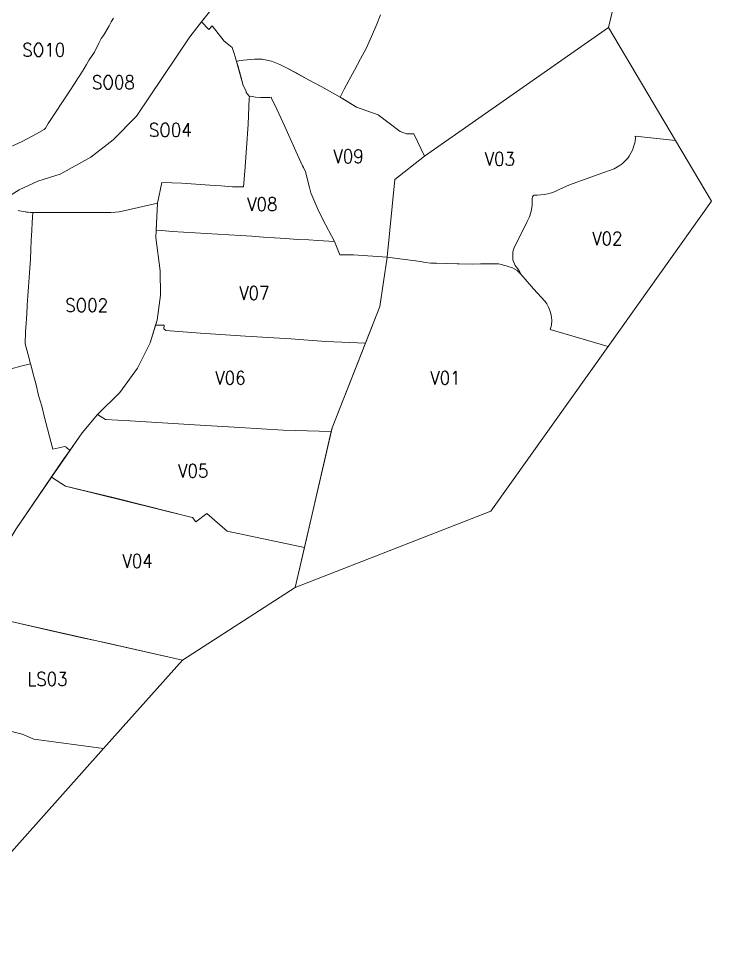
# Model space of a CAD drawing. Header units: metres. Extents: x 267238 to 306780, y 5029040 to 5062814.
# Drawn here: x 297477 to 302654, y 5030611 to 5037525 of the extents above; entities that cross this region are included whole.
import ezdxf
from ezdxf.enums import TextEntityAlignment as Align

# ---------------------------------------------------------------- set-up
doc = ezdxf.new("R2010")
doc.units = ezdxf.units.M
doc.header["$MEASUREMENT"] = 0
for name, color, linetype, lineweight in [('index LaSalle', 7, 'Continuous', 0), ('index Sud-Ouest', 7, 'Continuous', 0), ('index Verdun', 7, 'Continuous', 0), ('nom', 7, 'Continuous', 0)]:
    doc.layers.add(name, color=color, linetype=linetype, lineweight=lineweight)
doc.styles.add('Style-STANDARD', font='STANDARD.shx')

msp = doc.modelspace()

# ---------------------------------------------------------------- linework, layer by layer
at = {"layer": 'index LaSalle', "color": 3, "linetype": 'Continuous', "lineweight": 0, "elevation": 10, "flags": 128}
for points in [[(297376.5, 5032206.5), (297119.688, 5032268), (296863.719, 5032323), (296604.688, 5032383), (296568.438, 5032393), (296518.613601, 5032451.277636), (296956.761765, 5032871.607863), (297066.716382, 5033056.400765), (297107.517144, 5033124.09919), (297179.219, 5033095), (297226.906, 5033071.5), (297307.813, 5033043), (297432.18, 5033015.949), (297711.625, 5032951), (297963.406, 5032894), (298109.313, 5032863.5), (298701.811361, 5032728.775719), (298111.421967, 5032067.384284), (297589.861492, 5032136.8373), (297503.906, 5032176), (297376.5, 5032206.5)], [(296284.781, 5031143), (296243.656, 5031226.5), (296208.594, 5031294), (296173.531, 5031363), (296080.406, 5031542), (296055.031, 5031577.5), (296033.25, 5031598), (295899.031, 5031673), (295850.656, 5031729.5), (295795.637196, 5031789.715989), (296518.613601, 5032451.277636), (296568.438, 5032393), (296604.688, 5032383), (296863.719, 5032323), (297119.688, 5032268), (297376.5, 5032206.5), (297503.906, 5032176), (297589.861492, 5032136.8373), (298111.421967, 5032067.384284), (296893.067608, 5030702.506889), (296532.590292, 5030610.715843), (296381.313, 5030960), (296346.813, 5031024.5), (296284.781, 5031143)]]:
    msp.add_lwpolyline(points, close=True, dxfattribs=at)
at = {"layer": 'index Sud-Ouest', "color": 30, "linetype": 'Continuous', "lineweight": 0, "elevation": 10, "flags": 128}
for points in [[(302103.709609, 5038368.286422), (301884.657416, 5037457.387229), (300510.212287, 5036494.927704), (300430.443826, 5036661.990991), (300374.344025, 5036661.990991), (300327.861332, 5036680.430448), (300162.767632, 5036803.894644), (300002.52, 5036860.722), (299895.939, 5036926.93), (299878.997917, 5036937.252297), (299878.997917, 5036937.252297), (299910.169, 5036996.737), (299945.073, 5037060.937), (299985.889, 5037138.395), (300031.845, 5037222.451), (300074.216, 5037300.681), (300114.61, 5037390.474), (300152.765, 5037482.581), (300179.924, 5037551.397)], [(300179.924, 5037551.397), (300152.765, 5037482.581), (300114.61, 5037390.474), (300074.216, 5037300.681), (300031.845, 5037222.451), (299985.889, 5037138.395), (299945.073, 5037060.937), (299910.169, 5036996.737), (299878.997917, 5036937.252297), (299742.592, 5037012.914), (299643.769, 5037067.091), (299551.039, 5037117.205), (299484.706, 5037152.42), (299428.227, 5037179.757), (299365.975, 5037205.508), (299295.83, 5037220.464), (299240.633, 5037221.615), (299130.24, 5037211.835), (299104.871692, 5037203.224826), (299104.871692, 5037203.224826), (299094.07, 5037238.256), (299086.783, 5037263.112), (299072.785, 5037306.631), (299047.364, 5037328.552), (299014.019, 5037355.478), (298922.897884, 5037469.556778), (298898.646, 5037442.974), (298842.453226, 5037499.170504), (299128.253732, 5037855.393763)], [(298865.008176, 5037527.283114), (298842.453226, 5037499.170504), (298757.597174, 5037387.338726), (298357.456233, 5036795.204301), (298184.496056, 5036618.480555), (298018.010325, 5036488.944825), (297786.980227, 5036361.91106), (297620.0981, 5036309.832409), (297481.624254, 5036244.800186), (297332.141, 5036151.556)], [(297332.141, 5036151.556), (297481.624254, 5036244.800186), (297620.0981, 5036309.832409), (297786.980227, 5036361.91106), (298018.010325, 5036488.944825), (298184.496056, 5036618.480555), (298357.456233, 5036795.204301), (298757.597174, 5037387.338726), (298842.453226, 5037499.170504), (298898.646, 5037442.974), (298922.897884, 5037469.556778), (299014.019, 5037355.478), (299047.364, 5037328.552), (299072.785, 5037306.631), (299086.783, 5037263.112), (299094.07, 5037238.256), (299104.871692, 5037203.224826), (299114.307, 5037172.625), (299134.841, 5037099.944), (299155.521, 5037023.97), (299177.171, 5036980.324), (299177.092, 5036971.53), (299203.134, 5036940.858), (299200.591, 5036926.346), (299192.165, 5036734.542), (299179.469, 5036555.5), (299167.938, 5036384.5), (299157.563, 5036267), (299074.469, 5036267.5), (298990.219, 5036273.5), (298904.844, 5036278.5), (298697.688, 5036293), (298546.406421, 5036299.114487), (298546.406421, 5036299.114487), (298515.265306, 5036144.726977), (298264.238, 5036087.941), (298227.908, 5036080.095), (298202.324, 5036076.907), (298165.643, 5036074.166), (298049.05, 5036073.747), (297860.267, 5036073.498), (297729.107, 5036073.846), (297611.569, 5036073.264), (297566.118, 5036074.77), (297510.163, 5036081.992), (297484.31, 5036087.367), (297472.86, 5036090.301)], [(297362.572, 5036540.684), (297502.781, 5036604.173), (297610.615, 5036662.888), (297668.268, 5036695.412), (297678.083, 5036704.063), (297698.646, 5036739.133), (297859.789, 5036983.133), (297892.363, 5037033.371), (297922.184, 5037080.037), (297929.116, 5037091.023), (297966.483, 5037151.537), (297983.806, 5037179.919), (298005.222, 5037214.371), (298044.466, 5037273.958), (298077.618, 5037339.429), (298092.925, 5037374.428), (298110.681, 5037397.241), (298126.081, 5037421.294), (298154.999, 5037470.829), (298169.48, 5037499.039), (298186.763, 5037526.539)], [(298186.763, 5037526.539), (298169.48, 5037499.039), (298154.999, 5037470.829), (298126.081, 5037421.294), (298110.681, 5037397.241), (298092.925, 5037374.428), (298077.618, 5037339.429), (298044.466, 5037273.958), (298005.222, 5037214.371), (297983.806, 5037179.919), (297966.483, 5037151.537), (297929.116, 5037091.023), (297922.184, 5037080.037), (297892.363, 5037033.371), (297859.789, 5036983.133), (297698.646, 5036739.133), (297678.083, 5036704.063), (297668.268, 5036695.412), (297610.615, 5036662.888), (297502.781, 5036604.173), (297362.572, 5036540.684)], [(297472.86, 5036090.301), (297484.31, 5036087.367), (297510.163, 5036081.992), (297538.589, 5036077.687), (297566.118, 5036074.77), (297583.067, 5036073.992), (297579.27, 5035998.697), (297576.092, 5035940.492), (297574.185, 5035901.689), (297571.961, 5035867.974), (297568.783, 5035798.637), (297565.401, 5035726.63), (297560.688, 5035657.689), (297556.326, 5035588.78), (297551.696, 5035519.496), (297546.461, 5035451.017), (297542.436, 5035382.336), (297537.563, 5035314.217), (297535.456, 5035281.935), (297533.186, 5035247.057), (297530.891, 5035215.023), (297528.683, 5035182.325), (297526.915, 5035092.184), (297549.377, 5035009.561), (297565.716, 5034944.524), (297565.716, 5034944.524), (297494.204, 5034925.532), (297421.035, 5034906.283)], [(297421.035, 5034906.283), (297494.204, 5034925.532), (297565.716, 5034944.524), (297568.28, 5034934.711), (297588.062, 5034859.213), (297607.674, 5034785.509), (297627.122, 5034707.68), (297649.576, 5034626.318), (297668.664, 5034552.406), (297733.782, 5034304.465), (297822.641, 5034326.722), (297832.143, 5034319.498), (297860.328253, 5034296.480357), (297803.370278, 5034215.913881), (297459.558639, 5033710.432223)]]:
    msp.add_lwpolyline(points, dxfattribs=at)
msp.add_lwpolyline([(298232.93447, 5034729.011836), (298067.039344, 5034564.660147), (297952.435464, 5034426.765072), (297860.328253, 5034296.480357), (297832.143, 5034319.498), (297822.641, 5034326.722), (297733.782, 5034304.465), (297668.664, 5034552.406), (297649.576, 5034626.318), (297627.122, 5034707.68), (297607.674, 5034785.509), (297588.062, 5034859.213), (297568.28, 5034934.711), (297565.716, 5034944.524), (297549.377, 5035009.561), (297526.915, 5035092.184), (297528.683, 5035182.325), (297530.891, 5035215.023), (297533.186, 5035247.057), (297535.456, 5035281.935), (297537.563, 5035314.217), (297542.436, 5035382.336), (297546.461, 5035451.017), (297551.696, 5035519.496), (297556.326, 5035588.78), (297560.688, 5035657.689), (297565.401, 5035726.63), (297568.783, 5035798.637), (297571.961, 5035867.974), (297574.185, 5035901.689), (297576.092, 5035940.492), (297579.27, 5035998.697), (297583.067, 5036073.992), (297729.107, 5036073.846), (297860.267, 5036073.498), (298049.05, 5036073.747), (298165.643, 5036074.166), (298202.324, 5036076.907), (298227.908, 5036080.095), (298264.238, 5036087.941), (298515.265306, 5036144.726977), (298501.41209, 5035886.689099), (298534.270545, 5035637.355561), (298537.476248, 5035456.969561), (298511.830625, 5035270.169837), (298459.737952, 5035100.206139), (298365.971142, 5034910.199552), (298232.93447, 5034729.011836)], close=True, dxfattribs=at)
at = {"layer": 'index Verdun', "color": 5, "linetype": 'Continuous', "lineweight": 0, "elevation": 10, "flags": 128}
for points in [[(301227.955, 5035612.492), (301226.194, 5035621.293), (301213.215, 5035642.592), (301187.922, 5035677.869), (301170.65, 5035720.037), (301168.308, 5035755.316), (301170.134, 5035780.81), (301177.088, 5035804.865), (301277.031, 5036006), (301293.114, 5036042.485), (301303.798, 5036073.485), (301309.818, 5036097.262), (301312.978, 5036128.413), (301312.827, 5036176.569), (301312.827, 5036176.569), (301315.644, 5036191.125), (301318.084, 5036193.44), (301319.556, 5036196.337), (301320.618, 5036199.706), (301329.73, 5036203.011), (301351.659, 5036204.674), (301403.382, 5036208.758), (301431.663, 5036213.597), (301468.565, 5036223.73), (301495.864, 5036235.905), (301526.035, 5036251.028), (301586.908, 5036278.932), (301620.411, 5036291.231), (301717.049, 5036325.67), (301807.639, 5036357.5), (301891.578, 5036387.482), (301925.246, 5036401.021), (301963.462, 5036422.933), (301985.316, 5036439.089), (302007.221, 5036459.049), (302027.404, 5036480.644), (302038.535, 5036495.342), (302054.289, 5036522.708), (302062.874, 5036540.51), (302073.169, 5036571.877), (302078.459, 5036587.127), (302082.345, 5036604.528), (302085.559, 5036633.157), (302083.053602, 5036645.624359), (302385.150761, 5036611.753873), (301884.657416, 5037457.387229), (300510.212287, 5036494.927704), (300288.446446, 5036321.981227), (300229.872951, 5035739.47524), (300480.413, 5035707.478), (300513.695, 5035701.291), (300558.071, 5035695.744), (300599.313, 5035696.5), (300754.631, 5035690.351), (300769.135, 5035689.901), (300870.996, 5035687.691), (300927.814, 5035689.822), (301041.305, 5035691.032), (301061.744, 5035689.671), (301084.021, 5035685.859), (301098.686, 5035681.386), (301118.467, 5035675.828), (301135.588, 5035671.379), (301167.8, 5035660.519), (301185.573, 5035651.663), (301201.92, 5035640.261), (301227.955, 5035612.492)], [(300229.872951, 5035739.47524), (299977.986, 5035756.965), (299939.125, 5035757.427), (299920.191, 5035757.377), (299875.781, 5035758.5), (299836.344, 5035857.5), (299751, 5036021.5), (299713.281, 5036100), (299660.188, 5036221), (299650.313, 5036262.5), (299620.024, 5036378.434), (299604.662, 5036411.899), (299598.854, 5036422.781), (299548.656, 5036532.5), (299467.125, 5036717.5), (299391.656, 5036878.5), (299375.002, 5036912.583), (299366.6, 5036929.779), (299362.97, 5036937.584), (299354.823, 5036934.785), (299346.156, 5036933.128), (299324.493, 5036932.871), (299285.933, 5036934.921), (299247.268, 5036937.716), (299221.835, 5036941.456), (299210.764, 5036943.7), (299203.134, 5036940.858), (299177.092, 5036971.53), (299177.171, 5036980.324), (299155.521, 5037023.97), (299104.871692, 5037203.224826), (299130.24, 5037211.835), (299240.633, 5037221.615), (299295.83, 5037220.464), (299365.975, 5037205.508), (299428.227, 5037179.757), (299484.706, 5037152.42), (299643.769, 5037067.091), (299742.592, 5037012.914), (299878.997917, 5036937.252297), (300002.52, 5036860.722), (300162.767632, 5036803.894644), (300327.861332, 5036680.430448), (300374.344025, 5036661.990991), (300430.443826, 5036661.990991), (300510.212287, 5036494.927704), (300288.446446, 5036321.981227), (300229.872951, 5035739.47524)], [(299836.344, 5035857.5), (299711.938, 5035866), (299645.188, 5035871), (299558.719, 5035873), (299473.781, 5035881), (299389, 5035884.5), (299306.344, 5035891), (299220.625, 5035897), (299135.906, 5035902), (299047.188, 5035907), (298965.563, 5035913.5), (298878.188, 5035918), (298797.25, 5035923.5), (298709.156, 5035928), (298626.438, 5035933.5), (298545.671, 5035939.769), (298504.451101, 5035943.295448), (298515.265306, 5036144.726977), (298546.406421, 5036299.114487), (298697.688, 5036293), (298904.844, 5036278.5), (298990.219, 5036273.5), (299074.469, 5036267.5), (299157.563, 5036267), (299167.938, 5036384.5), (299179.469, 5036555.5), (299192.165, 5036734.542), (299200.591, 5036926.346), (299203.134, 5036940.858), (299210.764, 5036943.7), (299247.268, 5036937.716), (299285.933, 5036934.921), (299324.493, 5036932.871), (299346.156, 5036933.128), (299354.823, 5036934.785), (299362.97, 5036937.584), (299366.6, 5036929.779), (299375.002, 5036912.583), (299391.656, 5036878.5), (299467.125, 5036717.5), (299548.656, 5036532.5), (299598.854, 5036422.781), (299604.662, 5036411.899), (299620.024, 5036378.434), (299650.313, 5036262.5), (299660.188, 5036221), (299713.281, 5036100), (299751, 5036021.5), (299836.344, 5035857.5)], [(302653.512452, 5036158.330067), (301882.1804, 5035074.013565), (301448.076, 5035199), (301457.314, 5035233.497), (301460.748, 5035269.712), (301456.225, 5035309.864), (301445.577, 5035342.141), (301434.965, 5035367.663), (301422.63, 5035391.545), (301410.049, 5035409.848), (301324.426, 5035504.048), (301227.955, 5035612.492), (301226.194, 5035621.293), (301213.215, 5035642.592), (301187.922, 5035677.869), (301170.65, 5035720.037), (301168.308, 5035755.316), (301170.134, 5035780.81), (301177.088, 5035804.865), (301277.031, 5036006), (301293.114, 5036042.485), (301303.798, 5036073.485), (301309.818, 5036097.262), (301312.978, 5036128.413), (301312.827, 5036176.569), (301312.827, 5036176.569), (301315.644, 5036191.125), (301318.084, 5036193.44), (301319.556, 5036196.337), (301320.618, 5036199.706), (301329.73, 5036203.011), (301351.659, 5036204.674), (301403.382, 5036208.758), (301431.663, 5036213.597), (301468.565, 5036223.73), (301495.864, 5036235.905), (301526.035, 5036251.028), (301586.908, 5036278.932), (301620.411, 5036291.231), (301717.049, 5036325.67), (301807.639, 5036357.5), (301891.578, 5036387.482), (301925.246, 5036401.021), (301963.462, 5036422.933), (301985.316, 5036439.089), (302007.221, 5036459.049), (302027.404, 5036480.644), (302038.535, 5036495.342), (302054.289, 5036522.708), (302062.874, 5036540.51), (302073.169, 5036571.877), (302078.459, 5036587.127), (302082.345, 5036604.528), (302085.559, 5036633.157), (302083.053602, 5036645.624359), (302385.150761, 5036611.753873), (302653.512452, 5036158.330067)], [(299771.875, 5035111), (299511.719, 5035130), (299173.406, 5035151), (298835.313, 5035172.5), (298578.047, 5035191.695), (298561.503, 5035205.057), (298564.147, 5035232.316), (298500.581395, 5035233.466773), (298511.830625, 5035270.169837), (298537.476248, 5035456.969561), (298534.270545, 5035637.355561), (298501.41209, 5035886.689099), (298504.451101, 5035943.295448), (298545.671, 5035939.769), (298626.438, 5035933.5), (298709.156, 5035928), (298797.25, 5035923.5), (298878.188, 5035918), (298965.563, 5035913.5), (299047.188, 5035907), (299135.906, 5035902), (299220.625, 5035897), (299306.344, 5035891), (299389, 5035884.5), (299473.781, 5035881), (299558.719, 5035873), (299645.188, 5035871), (299711.938, 5035866), (299836.344, 5035857.5), (299875.781, 5035758.5), (299920.191, 5035757.377), (299977.986, 5035756.965), (300229.872951, 5035739.47524), (300176.672283, 5035372.269887), (300068.288187, 5035096.909148), (299771.875, 5035111)], [(300229.872951, 5035739.47524), (300480.413, 5035707.478), (300513.695, 5035701.291), (300558.071, 5035695.744), (300599.313, 5035696.5), (300754.631, 5035690.351), (300769.135, 5035689.901), (300870.996, 5035687.691), (300927.814, 5035689.822), (301041.305, 5035691.032), (301061.744, 5035689.671), (301084.021, 5035685.859), (301098.686, 5035681.386), (301118.467, 5035675.828), (301135.588, 5035671.379), (301167.8, 5035660.519), (301185.573, 5035651.663), (301201.92, 5035640.261), (301227.955, 5035612.492), (301324.426, 5035504.048), (301410.049, 5035409.848), (301422.63, 5035391.545), (301434.965, 5035367.663), (301445.577, 5035342.141), (301456.225, 5035309.864), (301460.748, 5035269.712), (301457.314, 5035233.497), (301448.076, 5035199), (301882.1804, 5035074.013565), (301005.310934, 5033841.335591), (299542.638919, 5033270.732616), (299819.768495, 5034465.519775), (300176.672283, 5035372.269887), (300229.872951, 5035739.47524)], [(299813.152564, 5034436.996545), (299452.563, 5034448.5), (299129.438, 5034466.5), (298790.375, 5034487.5), (298310.898, 5034517.34), (298127.375, 5034527.5), (298067.039344, 5034564.660147), (298232.93447, 5034729.011836), (298365.971142, 5034910.199552), (298459.737952, 5035100.206139), (298500.581395, 5035233.466773), (298564.147, 5035232.316), (298561.503, 5035205.057), (298578.047, 5035191.695), (298835.313, 5035172.5), (299173.406, 5035151), (299511.719, 5035130), (299771.875, 5035111), (300068.288187, 5035096.909148), (299819.768495, 5034465.519775), (299813.152564, 5034436.996545)], [(298744.875, 5033803.5), (298440.688, 5033880.5), (298184.313, 5033944), (297828.563, 5034030), (297780.031, 5034058.5), (297742.594, 5034083), (297722.383355, 5034096.844601), (297952.435464, 5034426.765072), (298067.039344, 5034564.660147), (298127.375, 5034527.5), (298310.898, 5034517.34), (298790.375, 5034487.5), (299129.438, 5034466.5), (299452.563, 5034448.5), (299813.152564, 5034436.996545), (299612.287688, 5033571.008957), (299035.441296, 5033691.747643), (298884.438, 5033825.5), (298800.25, 5033762), (298775.188, 5033796), (298744.875, 5033803.5)], [(298701.811361, 5032728.775719), (297307.813, 5033043), (297179.219, 5033095), (297107.517144, 5033124.09919), (297459.558639, 5033710.432223), (297722.383355, 5034096.844601), (297828.563, 5034030), (298744.875, 5033803.5), (298775.188, 5033796), (298800.25, 5033762), (298884.438, 5033825.5), (299035.441296, 5033691.747643), (299612.287688, 5033571.008957), (299542.638919, 5033270.732616), (298701.811361, 5032728.775719)]]:
    msp.add_lwpolyline(points, close=True, dxfattribs=at)

# ---------------------------------------------------------------- texts
at = {"layer": 'nom', "color": 30, "linetype": 'Continuous', "lineweight": 0, "style": 'Style-STANDARD'}
for s, p in [('SO10', (297664.942211, 5037290.26236, 10)), ('SO08', (298185.426901, 5037047.281666, 10)), ('SO04', (298610.489398, 5036691.488507, 10)), ('SO02', (297985.90777, 5035381.128335, 10))]:
    msp.add_text(s, height=100, dxfattribs=at).set_placement(p, align=Align.MIDDLE_CENTER)
at = {"layer": 'nom', "color": 5, "linetype": 'Continuous', "lineweight": 0, "style": 'Style-STANDARD'}
for s, p in [('V09', (299942.022474, 5036494.418232, 10)), ('V03', (301072.217801, 5036474.583073, 10)), ('V08', (299297.612858, 5036137.385375, 10)), ('V02', (301875.251322, 5035879.528312, 10)), ('V07', (299238.128894, 5035472.907559, 10)), ('V06', (299059.677, 5034838.182481, 10)), ('V01', (300665.744043, 5034838.182481, 10)), ('V05', (298782.085165, 5034143.951926, 10)), ('V04', (298365.697413, 5033469.55653, 10))]:
    msp.add_text(s, height=100, dxfattribs=at).set_placement(p, align=Align.MIDDLE_CENTER)
at = {"layer": 'nom', "color": 3, "linetype": 'Continuous', "lineweight": 0, "style": 'Style-STANDARD'}
msp.add_text('LS03', height=100, dxfattribs=at).set_placement((297692.639378, 5032587.601734, 10), align=Align.MIDDLE_CENTER)

doc.saveas('drawing.dxf')
